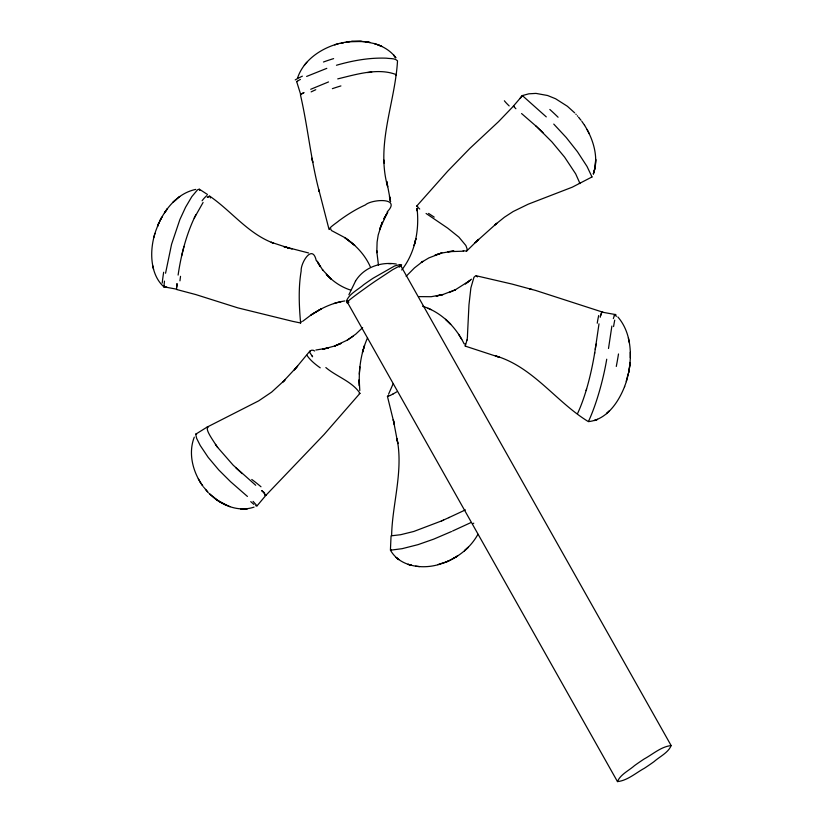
<?xml version="1.0" encoding="UTF-8"?>
<svg xmlns="http://www.w3.org/2000/svg" width="823" height="823" viewBox="0 0 823 823"><rect width="100%" height="100%" fill="white"/><g stroke="black" fill="none" stroke-linecap="round" stroke-linejoin="round"><path stroke-width="1.23" d="M199.763 190.473L199.217 189.136L197.53 189.835L191.852 196.594L185.607 207.18L179.856 219.618L171.565 244.297L165.557 273.246M629.4 368.179L628.587 372.737C632.239 353.859 630.912 332.091 617.878 316.958M419.72 209.021L416.685 206.11L447.815 171.061L469.892 148.366L498.501 121.691L513.47 106.116L514.313 106.486M336.453 65.254C352.625 60.583 369.476 57.517 386.368 58.186C389.917 58.803 394.968 58.001 397.519 60.82C395.071 103.101 375.792 144.107 387.633 186.708L386.8 181.492L390.565 201.635L389.454 196.512L390.318 200.493M396.429 74.708C378.313 67.476 356.236 74.451 337.739 78.885M176.719 286.466L176.523 289.47L195.73 294.552L237.826 307.864L292.731 321.361L300.632 322.997L301.187 321.433M367.552 337.831C360.824 352.841 358.643 369.568 359.384 385.905L359.198 379.742L359.795 390.555M467.454 335.691L468.966 304.87L470.879 287.885L473.955 277.289L475.766 275.705L477.484 276.898M359.281 374.156L359.888 366.904M176.626 287.484L176.76 286.003M176.739 286.239L176.863 285.005M176.811 285.519L177.017 283.596L176.894 284.737M164.466 281.116L163.89 286.826L176.678 289.182M467.011 339.92L465.283 346.123L499.324 357.275L495.384 355.803C533.129 366.842 555.947 401.84 588.383 421.633C606.736 419.74 618.474 402.252 624.647 386.409M178.107 275.088C181.019 255.243 186.008 235.563 194.578 217.375M596.181 343.078L599 323.84M596.099 343.685L595.235 349.333M596.006 344.292C592.786 367.315 586.676 393.908 577.571 413.527M628.422 373.467L628.299 374.105M608.506 348.499L611.88 326.052M465.232 343.633L465.252 346.123M594.484 353.941L594.7 352.614M155.043 233.197L155.29 232.24M606.726 359.209C603.3 379.65 596.48 404.103 588.692 420.954M628.535 373.035L629.307 368.714M157.934 225.574L157.687 226.469M626.262 381.687L626.324 381.039M574.649 112.833L567.397 106.28L555.597 98.76L547.562 95.499L535.958 93.4L528.86 93.812L522.44 95.561L513.377 106.146L515.887 108.729M628.165 374.732L626.756 380.185M600.224 317.205L600.296 316.906M164.147 285.982L163.921 286.836L167.11 287.453L163.89 286.826C157.707 281.415 154.23 273.575 152.708 265.634M181.646 255.902L183.992 246.437M626.468 380.432L627.949 374.619M153.798 237.559L154.899 233.506C151.453 245.089 150.486 257.62 153.582 269.378M600.337 316.598A18.034 6.543 -83.3 0 1 600.533 315.775L601.706 312.524A3.765 1.409 -83.6 0 1 601.963 312.123L615.295 314.53M613.351 318.573L614.287 315.651M600.564 315.806L601.5 312.925M628.114 374.043L628.391 373.169M586.449 389.464L586.614 388.888M396.398 74.852L395.616 75.593L396.367 74.914M586.11 390.575L586.274 390.02M626.56 380.812L626.313 381.563M155.475 231.664L157.779 225.625M593.383 173.89L595.183 167.1L595.698 159.425L595.163 167.223L593.332 174.003C599.082 158.572 593.65 139.509 584.515 125.261M624.492 386.861L626.056 382.417M297.463 78.298C302.946 61.324 318.799 49.884 335.228 44.607M194.279 437.147C187.932 453.442 192.901 472.186 202.787 486.002L200.349 482.36M348.89 294.737L355.557 281.044M393.137 383.796L388.6 394.094M300.786 94.81L296.65 81.549L300.416 79.409M157.635 225.8C164.6 209.289 177.459 193.22 195.761 189.413M159.168 222.333L157.707 225.646L158.901 222.92M325.846 367.552C336.401 376.574 352.47 381.594 359.949 393.353L324.149 434.431L265.88 495.343L261.879 490.58M194.218 218.136L203.086 202.479M194.814 216.871L195.884 214.69M255.655 505.734L257.013 505.816L253.083 501.372M477.937 534.281C470.869 547.213 458.781 557.027 445.15 562.407L448.844 560.844M208.096 427.219C204.454 428.886 213.671 441.087 215.852 444.945M387.839 212.169L383.816 218.887L387.18 212.931L379.598 229.442L382.284 222.117L378.189 235.049L377.099 242.085L376.79 252.692L376.708 250.686L378.467 265.243M355.443 281.209C363.704 267.393 380.864 261.508 396.305 264.029M399.217 267.218L400.225 265.644L399.865 264.564L394.598 265.983L373.261 278.133A86.178 25.482 -29.4 0 0 363.622 284.758C357.995 289.758 349.374 293.688 346.545 300.786L617.476 781.603C627.363 780.636 635.829 772.91 644.43 768.24A86.178 25.482 -29.4 0 0 654.069 761.614C659.696 756.604 668.317 752.685 671.146 745.587L400.215 264.759M314.643 350.989C312.493 349.106 308.378 350.567 310.281 353.52M401.706 269.995C415.224 252.836 419.504 229.833 417.045 208.456L417.354 211.13L417.076 208.744M310.117 350.793L294.274 369.949L297.628 366.06L282.659 382.16L285.355 379.434L283.39 381.409M256.982 505.929L265.911 495.312M304.304 65.295L306.804 62.301M406.13 276.322L414.442 267.907L422.857 261.364L421.325 262.403L428.865 257.908L441.848 252.939L435.017 255.13L441.581 253.052L453.874 251.025L447.784 251.673L463.524 251.2M362.665 327.626L355.762 334.138L347.131 340.238M359.918 393.384L359.198 393.528M283.873 380.915L271.652 392.098L258.669 400.863L207.17 427.086M463.164 250.624L466.538 251.2L478.585 239.349L475.036 242.764L496.794 223.28L494.695 225.06L504.448 217.2L513.161 211.532L528.222 204.186L572.252 187.191L592.004 176.955L587.025 166.441L577.427 151.689L566.214 137.492L553.756 124.088M400.215 266.58L401.634 264.841L392.674 269.677L374.99 281.373A84.224 9.372 -33.2 0 0 367.511 286.589C367.531 286.702 338.891 306.66 348.931 302.164M175.999 199.536L172.995 202.335L179.712 196.543L179.095 197.036M471.497 279.182L465.365 283.945L470.283 280.304L455.263 289.84M302.576 321.371L310.796 315.168L321.289 308.81L311.001 314.972C321.237 308.193 332.677 302.741 344.909 300.94M416.695 206.089L417.714 206.264M466.538 251.2L467.166 249.05L465.869 245.501L458.874 237.096L447.702 228.146L426.088 213.466M387.252 211.778C401.85 196.964 371.358 199.269 365.422 204.906C355.989 209.155 347.203 214.69 338.891 220.811C337.502 222.261 325.25 230.059 331.227 229.185M207.262 427.003L195.689 434.215L196.656 438.392L200.236 445.5L208.157 457.331L218.723 469.902L230.533 481.671L247.435 496.444M353.026 336.309L347.172 340.187L334.591 346.072L341.134 343.397L334.745 345.979L322.709 349.219L328.511 347.923L315.898 350.022M329.056 229.504L318.871 189.887L319.303 191.677C310.785 159.806 307.812 126.485 300.395 94.686A5.854 0.545 -24.2 0 1 301.167 94.141L304.026 92.557L302.957 93.133M453.401 558.519L457.557 555.998L449.255 560.648M301.197 94.131L302.391 93.441M396.686 391.871L393.024 394.011M388.816 395.287L387.417 396.295L394.371 424.565L393.291 419.637L397.828 443.597L396.974 438.608C403.651 470.674 392.077 505.065 391.635 535.557M390.267 395.462L387.499 396.429M195.823 434.05L196.635 434.297M448.782 517.657L465.396 509.9M310.713 89.275L328.531 81.94M449.286 517.42L441.385 521.031M452.547 531.041L470.509 522.77M451.498 531.524L433.803 539.106L418.033 544.641L402.108 548.684L390.555 550.186L391.306 549.877M306.629 76.436L326.803 68.35M443.011 520.301L443.556 520.054M441.93 520.784L413.784 531.463L400.657 534.713L391.059 535.845L390.421 550.134C399.371 566.059 420.358 569.238 436.776 565.062M338.747 43.629L339.601 43.362M449.101 292.546L455.531 289.727L442.856 294.552L436.221 296.064L442.98 294.531L431.231 296.712L419.257 296.619M346.771 42.086L346.051 42.302M448.381 561.049L444.204 562.767M437.929 564.599L437.795 564.65A8.95 1.348 -12 0 1 438.083 564.496M443.72 562.953L438.937 564.506M438.248 564.485L443.412 562.767M297.545 81.395L296.702 81.59M338.582 43.609L334.683 44.771L338.315 43.691M254.05 507.112C238.022 512.564 220.42 504.952 209.083 493.409L219.041 501.444L229.926 506.69M443.916 562.613L444.801 562.397M333.788 303.543L340.094 301.825M438.34 564.66L437.538 564.845M340.115 43.218L346.524 41.994M209.402 196.172L207.396 197.397L209.402 196.172A3.179 1.492 -65.1 0 1 210.369 196.903L210.441 197.973L210.379 196.903M591.932 176.996L591.428 176.595M339.992 301.846L341.596 301.506M343.53 42.868L341.257 43.31M265.757 495.395L264.564 495.107M348.252 300.92L346.545 300.786M346.534 41.952L361.287 41.284M350.361 41.469L346.689 41.932L349.754 41.541M367.531 72.578L368.395 72.475M368.673 72.455L369.517 72.362M369.794 72.342L370.628 72.259M370.906 72.239L371.718 72.167M391.213 263.638L388.569 263.597M360.351 41.253L351.431 41.366L365.289 41.685L374.444 43.609M361.019 41.263L370.113 42.498L365.607 41.716M415.584 566.162L419.524 566.605M476.373 275.798L511.896 284.038L535.67 290.457L603.125 312.287M308.574 252.959L283.76 246.571L288.41 247.929L271.168 242.271L273.185 243.032C248.227 233.691 231.613 211.336 210.225 196.512M532.214 289.552L529.58 288.78L530.187 288.966M288.41 247.929L287.422 247.63L292.062 249.019M378.333 44.936L374.177 43.526C382.572 46.026 390.699 50.584 395.832 57.847L393.6 55.038L395.657 57.61M422.58 306.238C441.025 311.999 455.747 326.69 464.11 343.829M350.711 290.138C341.144 287.011 333.408 281.764 326.309 274.357L331.371 279.275L322.39 269.615L322.832 270.181L317.009 261.056L320.25 266.601L317.627 262.012M428.001 308.255L431.149 309.654M381.677 46.386L378.045 44.823L381.975 46.51M331.257 230.419L344.487 237.446L354.723 245.347L344.899 237.641C355.649 244.976 365.073 254.842 370.34 266.858M226.253 505.281L215.575 499.057M523.325 95.9L522.502 95.54L520.249 98.225L522.42 95.622L546.277 116.887M671.146 745.587C661.26 746.554 652.793 754.29 644.193 758.96A86.178 25.482 -29.4 0 0 634.554 765.585C628.926 770.585 620.305 774.505 617.476 781.603M199.475 189.28L207.447 194.465M521.576 113.553L536.257 126.31M255.727 485.282L233.197 465.201L217.56 447.311M242.127 473.616L240.542 472.176M535.824 125.919L538.016 127.935M240.141 471.816L237.302 469.172M537.131 127.112L551.924 141.906L564.578 157.1L575.689 173.89L580.009 183.56L579.299 183.128M538.911 128.779L543.046 132.729M236.89 468.791L235.656 467.608M263.782 492.349L264.656 493.244M300.611 322.976C299.078 305.961 298.276 288.029 301.177 270.911C300.426 263.391 312.411 243.052 316.238 260.582M312.617 356.781L311.711 355.711M208.24 492.535L207.622 491.835M575.843 114.109L576.182 114.51M203.476 486.907L203.775 487.309M207.581 491.784L205.596 489.49M580.997 120.24L580.431 119.51M577.273 115.755L577.684 116.238M207.293 491.434L204.423 488.029M578.507 117.257L579.155 117.967M579.454 118.317L580.133 119.212M216.974 446.519L217.714 447.517M217.416 447.115L215.451 444.369M216.83 446.313L215.996 445.14M581.799 121.29L584.597 125.374M615.697 314.839L616.273 316.505M458.678 334.375L461.734 339.364M198.322 478.811L200.442 482.494M589.258 133.779L587.056 129.499M628.361 337.903L629.379 342.924M312.75 162.409L311.968 158.17L312.699 162.11M630.305 352.254L630.325 357.676M311.135 91.888A38.568 4.568 -23.1 0 1 315.765 89.717M332.369 88.668A143.048 92.032 -11 0 1 340.917 85.921M323.47 62.003A162.532 126.752 -7 0 1 333.624 58.618M295.22 79.893A40.029 8.58 -19.8 0 1 302.36 76.148M509.17 105.92A37.498 3.899 36.7 0 1 504.376 100.776M549.836 109.48A157.543 90.653 50.8 0 1 558.087 117.236M434.215 217.107A46.602 2.747 31.3 0 1 428.567 213.414M626.437 380.874A8.631 1.132 -73.6 0 1 626.57 380.288M601.49 312.894A4.815 1.79 -83.5 0 1 601.695 312.493M597.241 323.213A38.722 13.384 -82.9 0 1 598.681 315.548M618.505 353.972A178.365 71.22 -84.7 0 1 616.283 366.461M613.588 326.546A36.654 9.773 -81.7 0 1 614.74 320.116M614.267 315.6A3.014 1.162 -83.3 0 1 615.738 314.695M467.515 335.877A26.902 4.732 88.3 0 1 467.063 340.136M472.546 523.726A35.523 10.483 -18 0 1 473.77 523.212M393.055 393.96A31.233 3.323 -36.8 0 1 390.369 395.379M263.113 491.65A8.991 1.821 42.7 0 1 263.823 492.339M261.817 490.817A13.909 2.119 42.8 0 1 262.547 491.496M251.766 479.459A33.969 5.638 42.8 0 1 260.994 486.774M250.737 501.639A35.728 2.191 41.7 0 1 253.906 504.417M312.102 355.803A27.498 8.703 23.6 0 1 310.559 353.602M320.219 367.83A47.909 15.287 23.1 0 1 306.958 355.299M179.949 280.849A36.942 2.911 -82.5 0 1 180.525 276.322M202.088 200.781A29.546 18.713 -77.5 0 1 206.902 195.555M162.224 283.061A38.475 7.356 -81.6 0 1 163.664 272.248M630.058 362.48L629.472 367.706L630.058 362.48M415.872 238.691L414.154 245.573L415.882 238.721M364.517 345.495L362.439 352.522L364.527 345.506M161.534 217.745L159.652 221.315L161.853 217.138L161.534 217.745M166.935 209.392L164.446 212.91L167.357 208.805L166.935 209.392M468.153 547.357L464.522 550.752L468.153 547.357M609.514 410.821L606.582 413.558L609.514 410.821M597.457 419.421L594.412 420.563L597.467 419.421M247.702 508.614L244.019 508.923L247.702 508.614M240.83 508.861L244.318 508.902L240.83 508.861M411.706 565.391L408.136 564.341L411.706 565.391M398.774 559.568L396.202 557.51L398.774 559.568M450.603 324.139L445.593 319.273L450.634 324.2M384.228 162.203L383.991 160.104L384.331 163.242L384.104 161.133L384.228 162.203"/></g></svg>
